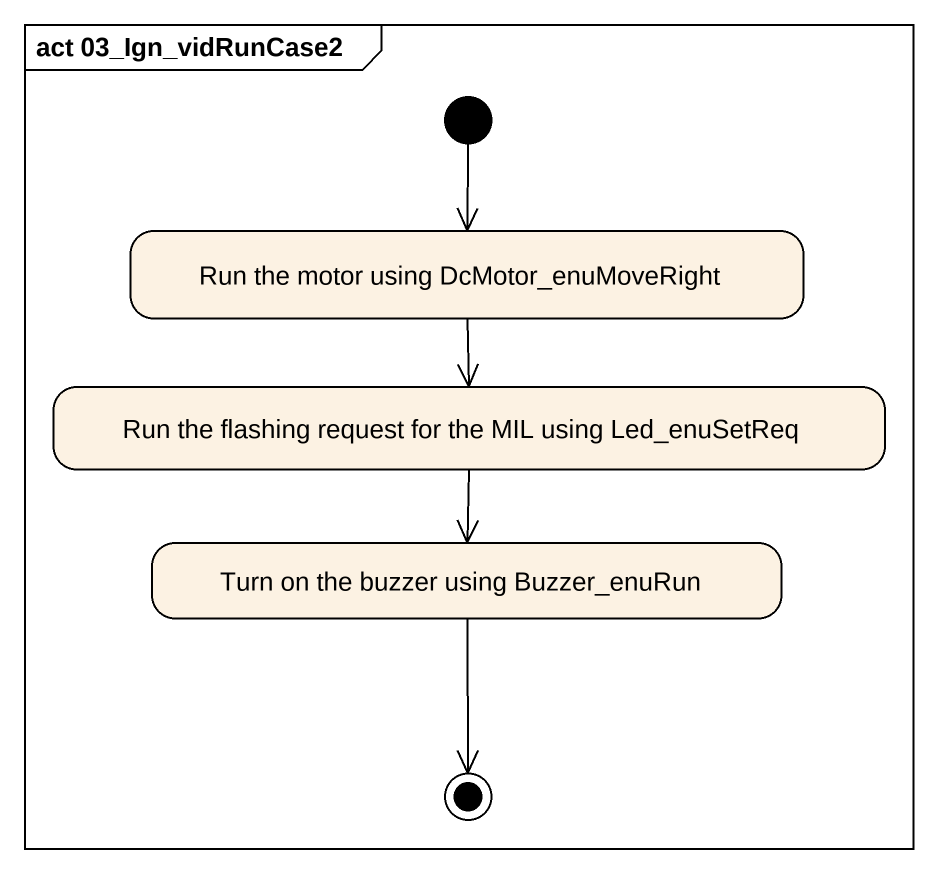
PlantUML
@startuml
mainframe act 03_Ign_vidRunCase2
hide empty description
state "Run the motor using DcMotor_enuMoveRight" as Run_the_motor_using_DcMotor
state "Run the flashing request for the MIL using Led_enuSetReq" as Run_the_flashing_request
state "Turn on the buzzer using Buzzer_enuRun" as Turn_on_the_buzzer_using
[*] --> Run_the_motor_using_DcMotor
Run_the_motor_using_DcMotor --> Run_the_flashing_request
Run_the_flashing_request --> Turn_on_the_buzzer_using
Turn_on_the_buzzer_using --> [*]
@enduml
